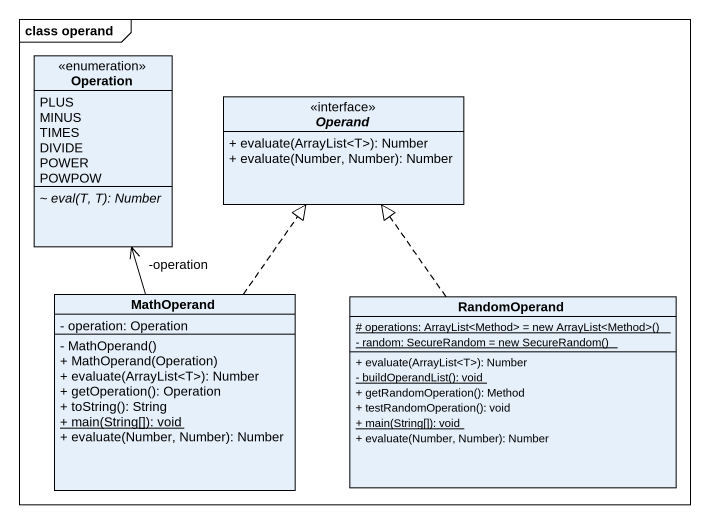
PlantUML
@startuml
mainframe class operand
hide circle
hide empty members
skinparam classAttributeIconSize 0
enum Operation {
  PLUS
  MINUS
  TIMES
  DIVIDE
  POWER
  POWPOW
  {abstract} ~ eval(T, T): Number
}
interface Operand <<interface>> {
  + evaluate(ArrayList<T>): Number
  + evaluate(Number, Number): Number
}
class MathOperand {
  - operation: Operation
  - MathOperand()
  + MathOperand(Operation)
  + evaluate(ArrayList<T>): Number
  + getOperation(): Operation
  + toString(): String
  {static} + main(String[]): void
  + evaluate(Number, Number): Number
}
class RandomOperand {
  {static} {field} # operations: ArrayList<Method> = new ArrayList<Method>()
  {static} {field} - random: SecureRandom = new SecureRandom()
  + evaluate(ArrayList<T>): Number
  {static} - buildOperandList(): void
  + getRandomOperation(): Method
  + testRandomOperation(): void
  {static} + main(String[]): void
  + evaluate(Number, Number): Number
}
MathOperand -up-> "-operation" Operation
MathOperand .up.|> Operand
RandomOperand .up.|> Operand
@enduml
